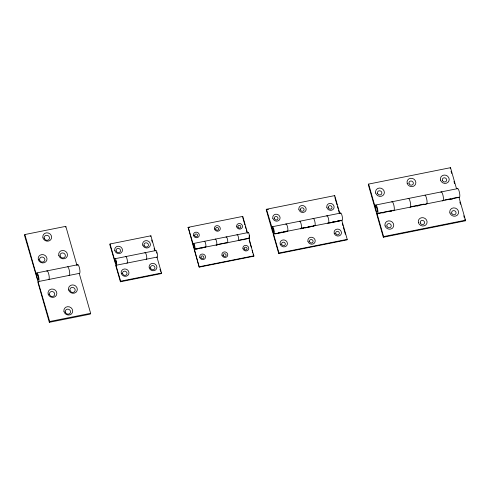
<?xml version="1.0" encoding="UTF-8"?>
<svg xmlns="http://www.w3.org/2000/svg" width="490" height="490" viewBox="0 0 490 490"><rect width="100%" height="100%" fill="white"/><g stroke="black" fill="none" stroke-linecap="round" stroke-linejoin="round"><path stroke-width="0.73" d="M77.004 265.555L65.813 226.343L24.868 234.539L24.5 235.341L49.686 321.514L49.319 322.316L90.264 314.121L90.632 313.312L79.233 273.389A4.484 1.084 78.7 0 0 79.594 268.563A4.484 1.084 78.7 0 0 77.414 264.937M24.868 234.539L36.26 274.48A4.484 1.084 78.7 0 1 38.367 275.643A4.484 1.084 78.7 0 1 38.287 281.585L37.926 282.381L49.319 322.316M65.446 227.146L65.813 226.343M155.232 250.99L150.896 235.794L110.054 243.971L109.778 244.571L120.675 281.187L120.399 281.787L161.241 273.61L161.516 273.01L156.971 257.091A3.387 0.821 78.7 0 0 157.241 253.44A3.387 0.821 78.7 0 0 155.6 250.702M110.054 243.971L114.599 259.89A3.387 0.821 78.7 0 1 116.191 260.772A3.387 0.821 78.7 0 1 116.13 265.262L115.854 265.862L120.399 281.787M150.62 236.4L150.896 235.794M156.696 257.691L156.971 257.091L116.13 265.262M193.158 244.528A3.014 0.729 78.7 0 1 194.273 244.43A3.014 0.729 78.7 0 1 194.94 248.908A3.014 0.729 78.7 0 1 193.593 247.45L188.172 227.329L242.764 216.402L247.573 233.246M205.31 246.948L194.389 249.134L194.193 249.563L199.21 267.142L253.808 256.215L248.987 238.207L248.791 238.63M199.21 267.142L194.389 249.134M226.956 243.003L227.152 242.575L216.96 244.614M242.568 216.831L242.764 216.402M271.938 228.022A3.767 0.913 78.7 0 1 273.334 227.905A3.767 0.913 78.7 0 1 274.173 233.497A3.767 0.913 78.7 0 1 272.483 231.678L266.242 209.793L266.487 209.261L334.731 195.602L339.815 213.42M274.921 233.491L273.481 233.779L273.236 234.318L278.73 253.557L346.975 239.898L347.22 239.359L341.726 220.12L341.481 220.653M278.73 253.557L278.969 253.024L273.481 233.779M334.486 196.135L334.731 195.602M327.835 223.391L328.079 222.852M456.484 188.613L450.518 167.684L368.621 184.081L368.327 184.718L375.818 210.976A4.52 1.09 78.7 0 0 377.845 213.162A4.52 1.09 78.7 0 0 376.841 206.449A4.52 1.09 78.7 0 0 375.162 206.59M382.224 212.458L377.018 213.499L376.724 214.142L383.309 237.234L465.206 220.843L465.5 220.2L458.91 197.109L459.106 197.366L377.208 213.756M393.103 210.865L393.397 210.222M383.309 237.234L383.603 236.59L377.018 213.499M450.224 168.327L450.518 167.684M442.237 201.029L442.531 200.386M266.242 209.793L268.489 209.346M187.976 227.758L189.471 227.458M375.897 204.985L457.795 188.595M36.989 272.887L77.934 264.692M272.55 226.686L340.795 213.028M115.15 258.689L155.992 250.513M193.648 243.457L248.246 232.53M238.795 240.247L248.259 238.348M194.518 249.3L249.116 238.373A3.014 0.729 78.7 0 0 249.355 235.133A3.014 0.729 78.7 0 0 247.891 232.695M196.38 249.122L197.838 248.834M201.476 248.105L202.934 247.811M216.035 245.19L217.493 244.896M242.967 239.8L244.424 239.506M278.51 232.775L282.105 232.058M283.539 231.77L287.134 231.047M304.37 227.599L300.78 228.316L300.535 228.855L303.408 228.279M307.965 226.876L311.554 226.16M312.994 225.872L314.427 225.584M332.392 221.988L333.825 221.701M337.42 220.984L341.009 220.267M273.641 233.993L341.885 220.335A3.767 0.913 78.7 0 0 342.192 216.28A3.767 0.913 78.7 0 0 340.36 213.236M383.719 212.158L391.908 210.522M410.516 206.798L416.476 205.604M417.964 205.304L423.917 204.116M444.767 199.938L450.72 198.75M452.209 198.45L458.168 197.262M275.392 233.883L286.166 231.727M304.847 227.991L310.593 226.839M312.032 226.552L313.465 226.264M329.274 223.103L340.048 220.941M38.287 281.585L79.233 273.389M382.678 212.954L384.166 212.654M390.126 211.46L391.614 211.166M416.923 206.094L418.417 205.8M424.371 204.606L425.859 204.312M448.938 199.687L452.662 198.946M120.675 281.187L161.516 273.01M199.406 266.713L254.004 255.786M278.969 253.024L347.22 239.359M383.603 236.59L465.5 220.2M49.686 321.514L90.632 313.312M375.72 207.705A2.713 0.655 78.7 0 0 376.945 211.999A2.713 0.655 78.7 0 0 376.994 208.409A2.713 0.655 78.7 0 0 375.72 207.705L375.205 207.166L368.621 184.081M272.403 228.946A2.26 0.545 78.7 0 0 273.426 232.53A2.26 0.545 78.7 0 0 273.463 229.534A2.26 0.545 78.7 0 0 272.403 228.946L266.487 209.261M193.525 245.27A1.807 0.435 78.7 0 0 194.346 248.13A1.807 0.435 78.7 0 0 194.377 245.735A1.807 0.435 78.7 0 0 193.525 245.27L188.172 227.329M248.65 237.754L249.116 238.373M114.599 259.89L115.119 260.931A1.697 0.41 78.7 0 0 115.885 263.62A1.697 0.41 78.7 0 0 115.916 261.372A1.697 0.41 78.7 0 0 115.119 260.931M36.26 274.48L36.811 275.582A2.689 0.649 78.7 0 0 38.03 279.845A2.689 0.649 78.7 0 0 38.073 276.28A2.689 0.649 78.7 0 0 36.811 275.582M451.051 171.249L451.676 173.436M453.967 181.459L454.591 183.646M459.853 202.082L460.471 204.244M463.767 215.79L464.385 217.952M464.796 219.398L465.206 220.843M334.903 197.593L336.985 204.887M337.402 206.345L338.026 208.538M338.443 209.996L339.484 213.64M342.296 223.507L342.908 225.645M343.312 227.072L345.346 234.196M242.777 217.56L244.859 224.849M245.276 226.313L245.9 228.499M246.317 229.957L246.942 232.144M249.208 240.1L251.303 247.425M252.136 250.353L252.767 252.552M253.183 254.016L253.808 256.215M151.643 239.978L152.255 242.121M154.093 248.565L154.705 250.709M160.003 269.267L160.622 271.442M249.171 235.721A1.807 0.435 78.7 0 1 249.153 237.105M236.976 234.882A3.014 0.729 78.7 0 1 238.44 237.319A3.014 0.729 78.7 0 1 238.195 240.559M226.055 237.068A3.014 0.729 78.7 0 1 227.519 239.5A3.014 0.729 78.7 0 1 227.28 242.746M215.135 239.249A3.014 0.729 78.7 0 1 216.598 241.686A3.014 0.729 78.7 0 1 216.36 244.933M204.214 241.435A3.014 0.729 78.7 0 1 205.678 243.873A3.014 0.729 78.7 0 1 205.439 247.113M156.5 252.503A1.697 0.41 78.7 0 1 156.757 253.201M125.501 256.723A3.387 0.821 78.7 0 1 127.149 259.461A3.387 0.821 78.7 0 1 126.879 263.112M144.85 252.852A3.387 0.821 78.7 0 1 146.498 255.59A3.387 0.821 78.7 0 1 146.222 259.241M67.7 266.738A4.484 1.084 78.7 0 1 69.568 271.76A4.484 1.084 78.7 0 1 68.998 275.435M46.703 271.08A4.484 1.084 78.7 0 1 48.884 274.706A4.484 1.084 78.7 0 1 48.522 279.533M326.707 215.968A3.767 0.913 78.7 0 1 328.539 219.012A3.767 0.913 78.7 0 1 328.239 223.066M313.061 218.699A3.767 0.913 78.7 0 1 314.892 221.743A3.767 0.913 78.7 0 1 314.592 225.798M299.408 221.431A3.767 0.913 78.7 0 1 301.24 224.475A3.767 0.913 78.7 0 1 300.94 228.53M285.762 224.163A3.767 0.913 78.7 0 1 287.593 227.207A3.767 0.913 78.7 0 1 287.293 231.262M440.89 192.123A4.52 1.09 78.7 0 1 443.083 195.78A4.52 1.09 78.7 0 1 442.721 200.643M425.038 195.155A4.52 1.09 78.7 0 1 426.919 200.214A4.52 1.09 78.7 0 1 426.343 203.92M408.133 198.677A4.52 1.09 78.7 0 1 410.326 202.333A4.52 1.09 78.7 0 1 409.965 207.196M391.755 201.96A4.52 1.09 78.7 0 1 393.948 205.61A4.52 1.09 78.7 0 1 393.586 210.473M457.268 188.846A4.52 1.09 78.7 0 1 459.461 192.496A4.52 1.09 78.7 0 1 459.106 197.366M214.498 228.995A2.989 2.75 24.6 0 0 219.44 230.514A2.989 2.75 24.6 0 0 218.087 225.774A2.989 2.75 24.6 0 0 214.498 228.995M193.513 235.512A2.989 2.75 24.6 0 0 198.45 237.025A2.989 2.75 24.6 0 0 197.103 232.291A2.989 2.75 24.6 0 0 193.513 235.512M236.731 226.858A2.989 2.75 24.6 0 0 241.674 228.377A2.989 2.75 24.6 0 0 240.321 223.636A2.989 2.75 24.6 0 0 236.731 226.858M215.722 229.142A1.495 1.378 24.6 0 0 218.197 229.902A1.495 1.378 24.6 0 0 217.517 227.532A1.495 1.378 24.6 0 0 215.722 229.142M194.738 235.653A1.495 1.378 24.6 0 0 197.207 236.413A1.495 1.378 24.6 0 0 196.533 234.042A1.495 1.378 24.6 0 0 194.738 235.653M237.962 227.005A1.495 1.378 24.6 0 0 240.431 227.764A1.495 1.378 24.6 0 0 239.757 225.394A1.495 1.378 24.6 0 0 237.962 227.005M221.988 255.253A2.989 2.75 24.6 0 0 226.931 256.766A2.989 2.75 24.6 0 0 225.578 252.032A2.989 2.75 24.6 0 0 221.988 255.253M199.755 257.391A2.989 2.75 24.6 0 0 204.698 258.904A2.989 2.75 24.6 0 0 203.344 254.169A2.989 2.75 24.6 0 0 199.755 257.391M242.979 248.742A2.989 2.75 24.6 0 0 247.916 250.255A2.989 2.75 24.6 0 0 246.568 245.521A2.989 2.75 24.6 0 0 242.979 248.742M244.204 248.883A1.495 1.378 24.6 0 0 246.672 249.643A1.495 1.378 24.6 0 0 245.998 247.272A1.495 1.378 24.6 0 0 244.204 248.883M223.213 255.4A1.495 1.378 24.6 0 0 225.688 256.154A1.495 1.378 24.6 0 0 225.008 253.789A1.495 1.378 24.6 0 0 223.213 255.4M200.98 257.538A1.495 1.378 24.6 0 0 203.448 258.291A1.495 1.378 24.6 0 0 202.774 255.927A1.495 1.378 24.6 0 0 200.98 257.538M121.3 273.408A3.951 3.638 24.6 0 0 127.835 275.417A3.951 3.638 24.6 0 0 126.046 269.145A3.951 3.638 24.6 0 0 121.3 273.408M149.242 267.816A3.951 3.638 24.6 0 0 155.777 269.819A3.951 3.638 24.6 0 0 153.989 263.553A3.951 3.638 24.6 0 0 149.242 267.816M122.635 273.69A2.26 2.083 24.6 0 0 126.371 274.835A2.26 2.083 24.6 0 0 125.348 271.252A2.26 2.083 24.6 0 0 122.635 273.69M150.577 268.097A2.26 2.083 24.6 0 0 154.313 269.243A2.26 2.083 24.6 0 0 153.29 265.66A2.26 2.083 24.6 0 0 150.577 268.097M142.749 245.074A3.951 3.638 24.6 0 0 149.285 247.076A3.951 3.638 24.6 0 0 147.502 240.811A3.951 3.638 24.6 0 0 142.749 245.074M114.807 250.666A3.951 3.638 24.6 0 0 121.342 252.675A3.951 3.638 24.6 0 0 119.554 246.409A3.951 3.638 24.6 0 0 114.807 250.666M116.142 250.947A2.26 2.083 24.6 0 0 119.879 252.093A2.26 2.083 24.6 0 0 118.856 248.51A2.26 2.083 24.6 0 0 116.142 250.947M144.091 245.355A2.26 2.083 24.6 0 0 147.821 246.501A2.26 2.083 24.6 0 0 146.804 242.918A2.26 2.083 24.6 0 0 144.091 245.355M42.949 237.858A4.484 4.128 24.6 0 0 50.36 240.131A4.484 4.128 24.6 0 0 48.332 233.026A4.484 4.128 24.6 0 0 42.949 237.858M58.8 255.511A4.484 4.128 24.6 0 0 66.211 257.783A4.484 4.128 24.6 0 0 64.184 250.672A4.484 4.128 24.6 0 0 58.8 255.511M38.33 259.602A4.484 4.128 24.6 0 0 45.742 261.874A4.484 4.128 24.6 0 0 43.714 254.769A4.484 4.128 24.6 0 0 38.33 259.602M39.666 260.061A2.689 2.475 24.6 0 0 44.112 261.427A2.689 2.475 24.6 0 0 42.9 257.164A2.689 2.475 24.6 0 0 39.666 260.061M44.29 238.318A2.689 2.475 24.6 0 0 48.737 239.684A2.689 2.475 24.6 0 0 47.518 235.421A2.689 2.475 24.6 0 0 44.29 238.318M60.141 255.958A2.689 2.475 24.6 0 0 64.588 257.324A2.689 2.475 24.6 0 0 63.375 253.061A2.689 2.475 24.6 0 0 60.141 255.958M68.637 289.964A4.484 4.128 24.6 0 0 76.048 292.236A4.484 4.128 24.6 0 0 74.021 285.131A4.484 4.128 24.6 0 0 68.637 289.964M48.161 294.061A4.484 4.128 24.6 0 0 55.578 296.334A4.484 4.128 24.6 0 0 53.545 289.229A4.484 4.128 24.6 0 0 48.161 294.061M64.019 311.701A4.484 4.128 24.6 0 0 71.436 313.974A4.484 4.128 24.6 0 0 69.402 306.869A4.484 4.128 24.6 0 0 64.019 311.701M69.978 290.429A2.689 2.475 24.6 0 0 74.425 291.789A2.689 2.475 24.6 0 0 73.206 287.526A2.689 2.475 24.6 0 0 69.978 290.429M49.502 294.521A2.689 2.475 24.6 0 0 53.949 295.887A2.689 2.475 24.6 0 0 52.736 291.624A2.689 2.475 24.6 0 0 49.502 294.521M65.36 312.167A2.689 2.475 24.6 0 0 69.807 313.526A2.689 2.475 24.6 0 0 68.588 309.264A2.689 2.475 24.6 0 0 65.36 312.167M298.925 209.708A3.736 3.436 24.6 0 0 305.105 211.6A3.736 3.436 24.6 0 0 303.414 205.678A3.736 3.436 24.6 0 0 298.925 209.708M272.85 218.393A3.736 3.436 24.6 0 0 279.024 220.292A3.736 3.436 24.6 0 0 277.334 214.369A3.736 3.436 24.6 0 0 272.85 218.393M326.879 207.582A3.736 3.436 24.6 0 0 333.053 209.475A3.736 3.436 24.6 0 0 331.363 203.552A3.736 3.436 24.6 0 0 326.879 207.582M300.462 209.885A1.868 1.721 24.6 0 0 303.549 210.835A1.868 1.721 24.6 0 0 302.704 207.87A1.868 1.721 24.6 0 0 300.462 209.885M274.382 218.577A1.868 1.721 24.6 0 0 277.469 219.52A1.868 1.721 24.6 0 0 276.623 216.562A1.868 1.721 24.6 0 0 274.382 218.577M328.41 207.76A1.868 1.721 24.6 0 0 331.497 208.709A1.868 1.721 24.6 0 0 330.652 205.745A1.868 1.721 24.6 0 0 328.41 207.76M307.977 241.435A3.736 3.436 24.6 0 0 314.157 243.328A3.736 3.436 24.6 0 0 312.467 237.405A3.736 3.436 24.6 0 0 307.977 241.435M280.188 244.106A3.736 3.436 24.6 0 0 286.362 245.998A3.736 3.436 24.6 0 0 284.672 240.076A3.736 3.436 24.6 0 0 280.188 244.106M334.217 233.289A3.736 3.436 24.6 0 0 340.391 235.182A3.736 3.436 24.6 0 0 338.7 229.265A3.736 3.436 24.6 0 0 334.217 233.289M335.748 233.473A1.868 1.721 24.6 0 0 338.835 234.416A1.868 1.721 24.6 0 0 337.99 231.458A1.868 1.721 24.6 0 0 335.748 233.473M309.515 241.613A1.868 1.721 24.6 0 0 312.602 242.556A1.868 1.721 24.6 0 0 311.756 239.598A1.868 1.721 24.6 0 0 309.515 241.613M281.719 244.283A1.868 1.721 24.6 0 0 284.806 245.233A1.868 1.721 24.6 0 0 283.961 242.268A1.868 1.721 24.6 0 0 281.719 244.283M407.178 183.303A4.484 4.128 24.6 0 0 414.589 185.575A4.484 4.128 24.6 0 0 412.562 178.464A4.484 4.128 24.6 0 0 407.178 183.303M375.695 193.072A4.484 4.128 24.6 0 0 383.107 195.345A4.484 4.128 24.6 0 0 381.079 188.24A4.484 4.128 24.6 0 0 375.695 193.072M440.528 180.093A4.484 4.128 24.6 0 0 447.94 182.366A4.484 4.128 24.6 0 0 445.912 175.261A4.484 4.128 24.6 0 0 440.528 180.093M409.015 183.517A2.242 2.064 24.6 0 0 412.721 184.65A2.242 2.064 24.6 0 0 411.704 181.098A2.242 2.064 24.6 0 0 409.015 183.517M377.533 193.287A2.242 2.064 24.6 0 0 381.238 194.42A2.242 2.064 24.6 0 0 380.228 190.867A2.242 2.064 24.6 0 0 377.533 193.287M442.366 180.308A2.242 2.064 24.6 0 0 446.072 181.447A2.242 2.064 24.6 0 0 445.061 177.895A2.242 2.064 24.6 0 0 442.366 180.308M418.411 222.687A4.484 4.128 24.6 0 0 425.828 224.959A4.484 4.128 24.6 0 0 423.795 217.848A4.484 4.128 24.6 0 0 418.411 222.687M385.06 225.89A4.484 4.128 24.6 0 0 392.472 228.162A4.484 4.128 24.6 0 0 390.444 221.057A4.484 4.128 24.6 0 0 385.06 225.89M449.894 212.911A4.484 4.128 24.6 0 0 457.305 215.184A4.484 4.128 24.6 0 0 455.277 208.079A4.484 4.128 24.6 0 0 449.894 212.911M451.731 213.132A2.242 2.064 24.6 0 0 455.437 214.265A2.242 2.064 24.6 0 0 454.426 210.712A2.242 2.064 24.6 0 0 451.731 213.132M420.255 222.901A2.242 2.064 24.6 0 0 423.96 224.034A2.242 2.064 24.6 0 0 422.944 220.482A2.242 2.064 24.6 0 0 420.255 222.901M386.898 226.104A2.242 2.064 24.6 0 0 390.604 227.244A2.242 2.064 24.6 0 0 389.593 223.691A2.242 2.064 24.6 0 0 386.898 226.104"/></g></svg>
